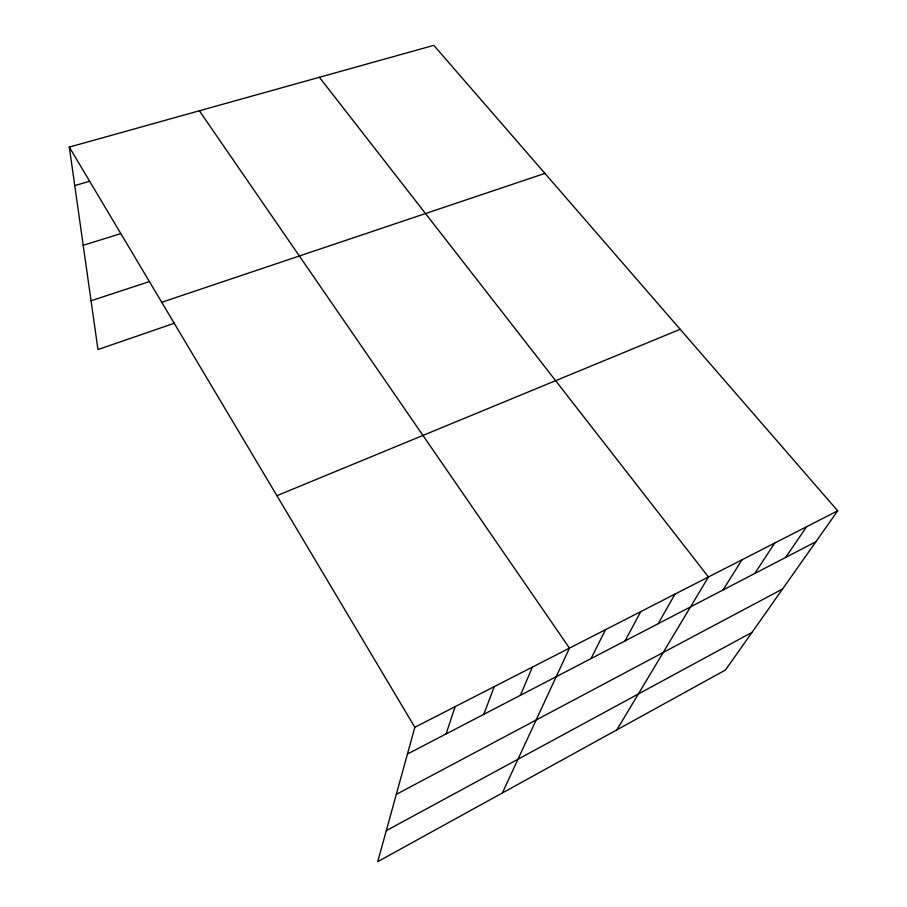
<?xml version="1.0" encoding="UTF-8"?>
<svg xmlns="http://www.w3.org/2000/svg" width="907" height="907" viewBox="0 0 907 907"><rect width="100%" height="100%" fill="white"/><g stroke="black" fill="none" stroke-linecap="round" stroke-linejoin="round"><path stroke-width="1.36" d="M69.306 147.093L414.839 727.267L377.731 861.65L725.498 669.99L837.694 510.811L433.807 45.35L69.306 147.093L97.967 349.546L174.348 323.243M446.119 733.922L455.099 706.655M483.771 714.353L494.258 686.61M520.459 695.284L532.352 667.11M502.353 792.967L569.449 648.12L199.359 110.79M591.058 658.584L605.559 629.628M625.036 640.932L640.75 611.624M658.176 623.699L675.023 594.074M616.862 729.863L708.446 576.965L319.411 77.276M723.026 589.992L741.994 559.789M754.749 573.507L774.703 543.055M785.689 557.42L806.595 526.729M386.291 830.642L752.028 632.36M396.314 794.362L782.56 589.028M407.447 754.023L815.903 541.717M414.839 727.267L837.694 510.811M276.918 495.687L680.182 329.286M161.741 302.28L544.903 173.384M91.063 300.761L148.748 281.805M83.206 245.298L120.45 233.734M74.759 185.606L89.612 181.275"/></g></svg>
